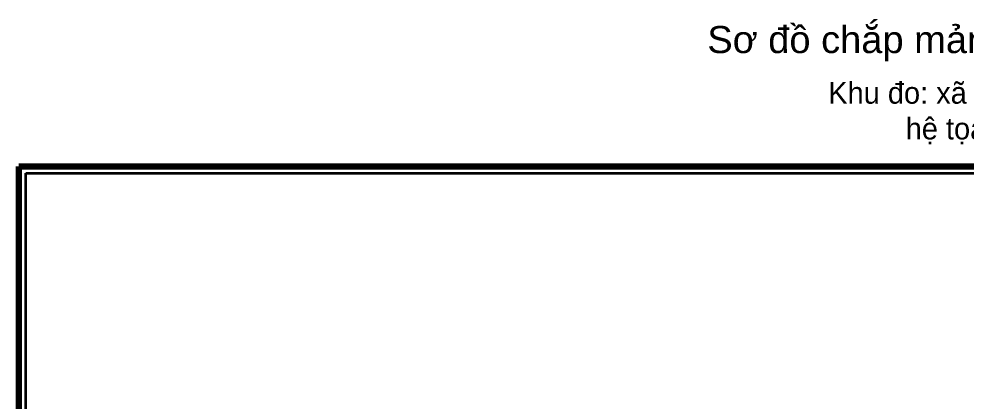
# Model space of a CAD drawing. Header units: metres. Extents: x 548568 to 557107, y 1817749 to 1829427.
# Drawn here: x 548568 to 552063, y 1828016 to 1829427 of the extents above; entities that cross this region are included whole.
import ezdxf
from ezdxf.enums import TextEntityAlignment as Align

# ---------------------------------------------------------------- set-up
doc = ezdxf.new("R2010")
doc.units = ezdxf.units.M
doc.header["$LTSCALE"] = 28
doc.layers.add('63', color=7, linetype='Continuous', lineweight=40)

msp = doc.modelspace()

# ---------------------------------------------------------------- linework, layer by layer
at = {"layer": '63', "lineweight": 106}
msp.add_lwpolyline([(548567.79, 1828881.84), (557107.47, 1828881.84), (557107.47, 1817748.95), (548567.79, 1817748.95)], close=True, dxfattribs=at)
at = {"layer": '63', "lineweight": 35}
msp.add_lwpolyline([(548592.79, 1828856.84), (557082.47, 1828856.84), (557082.47, 1817773.95), (548592.79, 1817773.95)], close=True, dxfattribs=at)

# ---------------------------------------------------------------- texts
at = {"layer": '63', "width": 1.05}
msp.add_text('Sơ đồ chắp mảnh bản đồ địa chính cơ sở và bản đồ địa chính', height=100, dxfattribs=at).set_placement((553037.8, 1829300.57), align=Align.CENTER)
at = {"layer": '63'}
for s, p in [('Khu đo: xã A Dơi - huyện Hướng Hóa - tỉnh Quảng Trị', (552837.62, 1829113.68)), ("hệ tọa độ vn-2000. kinh tuyến trục 106 15'", (552837.62, 1828981.84))]:
    msp.add_text(s, height=80, dxfattribs=at).set_placement(p, align=Align.CENTER)

doc.saveas('drawing.dxf')
